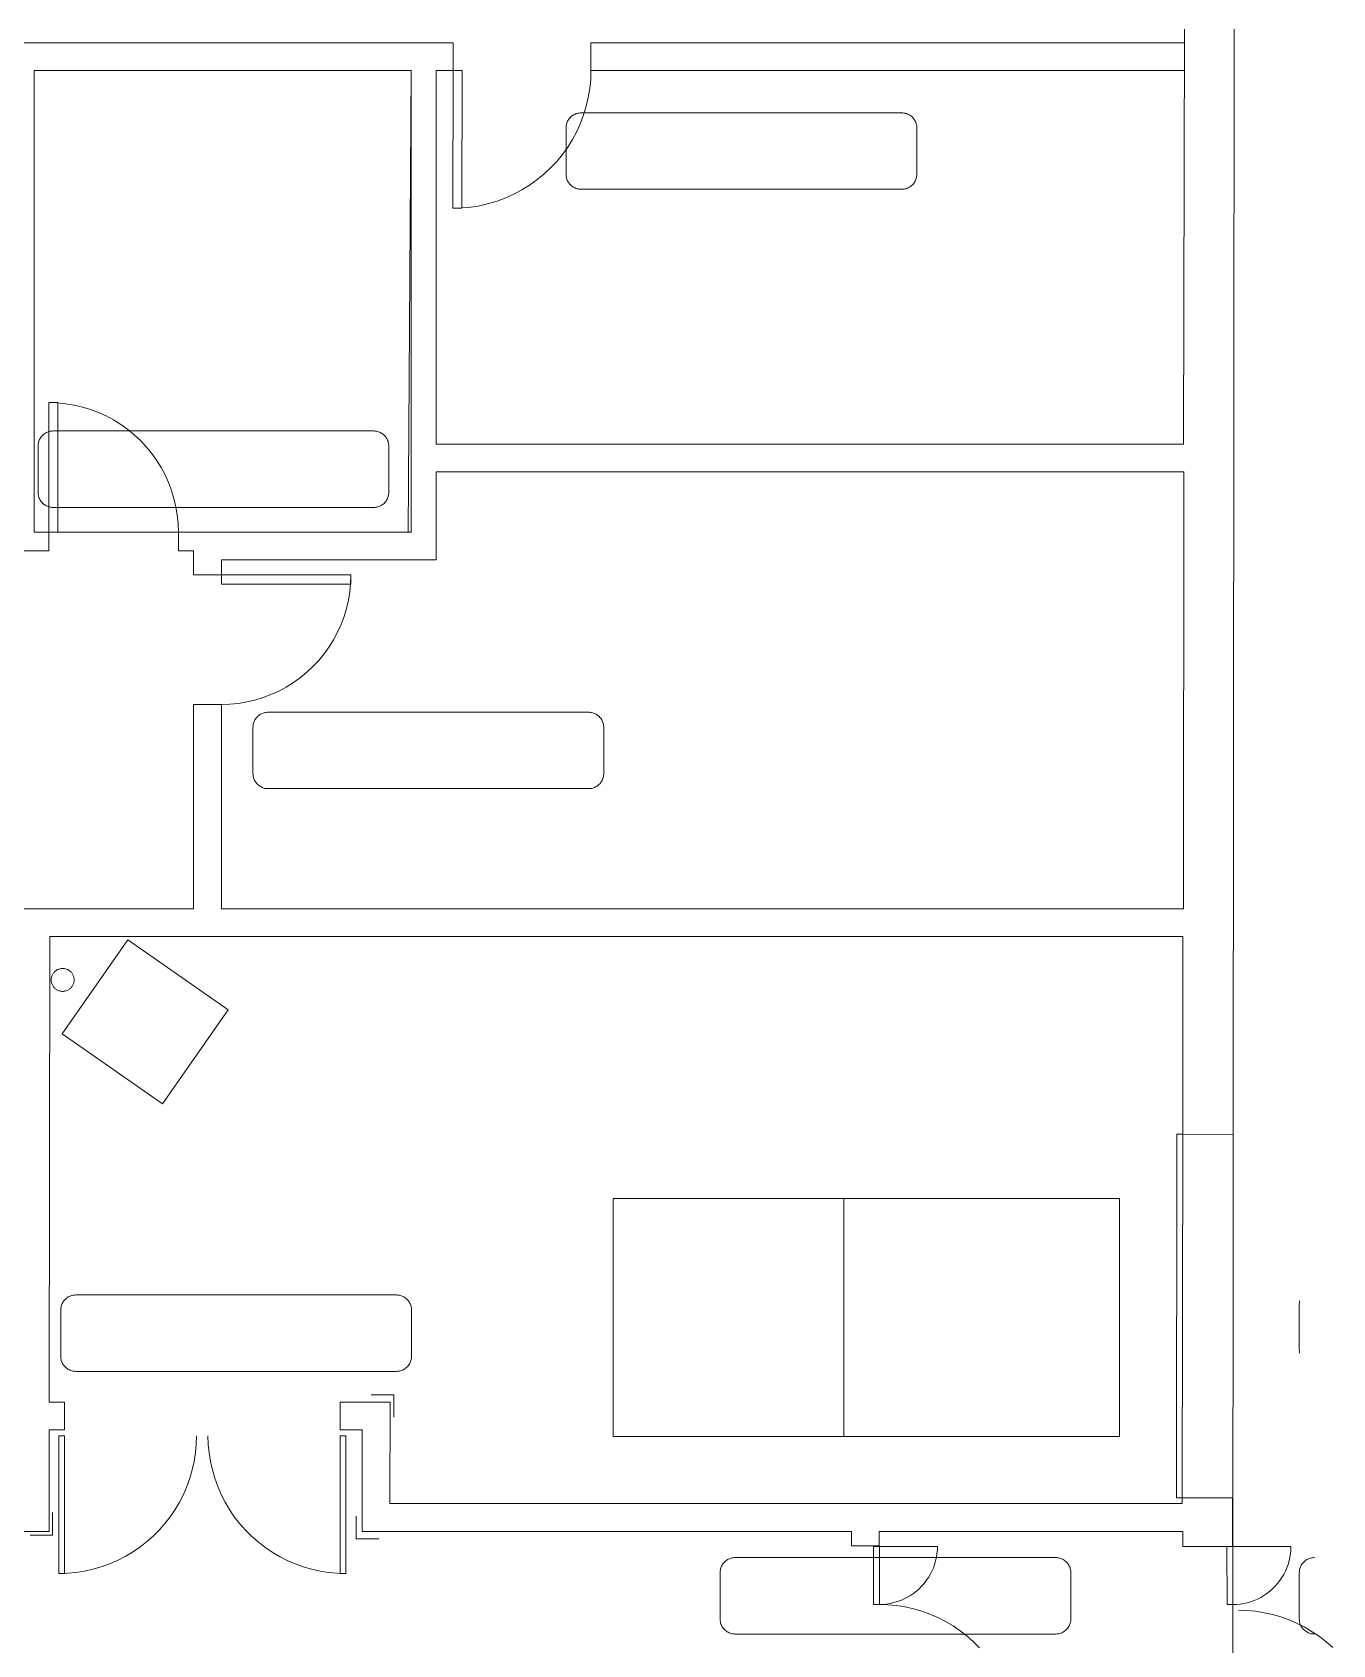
# Model space of a CAD drawing. Header units: centimetres. Extents: x -16.81 to -14.54, y 1.61 to 2.77.
# Drawn here: x -14.8535 to -14.5498, y 1.9874 to 2.3639 of the extents above; entities that cross this region are included whole.
import ezdxf

# ---------------------------------------------------------------- set-up
doc = ezdxf.new("R2010")
doc.units = ezdxf.units.CM
doc.header["$MEASUREMENT"] = 0
doc.layers.get('0').update_dxf_attribs({"lineweight": 0})

msp = doc.modelspace()

# ---------------------------------------------------------------- linework, layer by layer
at = {"color": 18, "lineweight": 0, "true_color": 0x000000}
for p, q in [((-14.58469, 2.26778), (-14.5845, 2.36464)), ((-14.57313, 2.1066), (-14.57289, 2.36464)), ((-14.89256, 2.3615), (-14.84825, 2.3615)), ((-14.84823, 2.3615), (-14.75915, 2.3615)), ((-14.75915, 2.3615), (-14.75523, 2.3615)), ((-14.75523, 2.3615), (-14.75523, 2.35502)), ((-14.72304, 2.3615), (-14.72304, 2.35502)), ((-14.58451, 2.3615), (-14.72304, 2.3615)), ((-14.85306, 2.35502), (-14.85307, 2.24721)), ((-14.765, 2.35502), (-14.85307, 2.35502)), ((-14.85307, 2.35502), (-14.85307, 2.24721)), ((-14.85306, 2.35502), (-14.84825, 2.35502)), ((-14.84825, 2.35502), (-14.765, 2.35502)), ((-14.76569, 2.24721), (-14.765, 2.35502)), ((-14.765, 2.24721), (-14.765, 2.35502)), ((-14.7592, 2.35502), (-14.75523, 2.35502)), ((-14.7592, 2.35502), (-14.7592, 2.26778)), ((-14.75527, 2.32283), (-14.75523, 2.35502)), ((-14.75523, 2.35502), (-14.75312, 2.35502)), ((-14.75312, 2.35502), (-14.75316, 2.32283)), ((-14.72311, 2.35288), (-14.72304, 2.35499)), ((-14.58451, 2.35502), (-14.72304, 2.35502)), ((-14.72366, 2.34871), (-14.72332, 2.35079)), ((-14.72332, 2.35079), (-14.72311, 2.35288)), ((-14.72476, 2.34464), (-14.72414, 2.34666)), ((-14.72414, 2.34666), (-14.72366, 2.34871)), ((-14.72883, 2.34205), (-14.72885, 2.34182)), ((-14.72879, 2.34228), (-14.72883, 2.34205)), ((-14.72874, 2.3425), (-14.72879, 2.34228)), ((-14.72867, 2.34273), (-14.72874, 2.3425)), ((-14.72859, 2.34294), (-14.72867, 2.34273)), ((-14.7285, 2.34315), (-14.72859, 2.34294)), ((-14.72839, 2.34335), (-14.7285, 2.34315)), ((-14.72827, 2.34355), (-14.72839, 2.34335)), ((-14.72813, 2.34374), (-14.72827, 2.34355)), ((-14.72799, 2.34391), (-14.72813, 2.34374)), ((-14.72783, 2.34408), (-14.72799, 2.34391)), ((-14.72766, 2.34424), (-14.72783, 2.34408)), ((-14.72748, 2.34439), (-14.72766, 2.34424)), ((-14.7273, 2.34452), (-14.72748, 2.34439)), ((-14.7271, 2.34464), (-14.7273, 2.34452)), ((-14.7269, 2.34475), (-14.7271, 2.34464)), ((-14.72669, 2.34484), (-14.7269, 2.34475)), ((-14.72647, 2.34493), (-14.72669, 2.34484)), ((-14.72625, 2.34499), (-14.72647, 2.34493)), ((-14.72637, 2.34075), (-14.7255, 2.34267)), ((-14.72603, 2.34505), (-14.72625, 2.34499)), ((-14.7258, 2.34508), (-14.72603, 2.34505)), ((-14.72557, 2.34511), (-14.7258, 2.34508)), ((-14.72534, 2.34511), (-14.72557, 2.34511)), ((-14.7255, 2.34267), (-14.72476, 2.34464)), ((-14.65048, 2.34511), (-14.72534, 2.34511)), ((-14.65025, 2.34511), (-14.65048, 2.34511)), ((-14.65002, 2.34508), (-14.65025, 2.34511)), ((-14.64979, 2.34505), (-14.65002, 2.34508)), ((-14.64957, 2.34499), (-14.64979, 2.34505)), ((-14.64935, 2.34493), (-14.64957, 2.34499)), ((-14.64913, 2.34484), (-14.64935, 2.34493)), ((-14.64892, 2.34475), (-14.64913, 2.34484)), ((-14.64872, 2.34464), (-14.64892, 2.34475)), ((-14.64853, 2.34452), (-14.64872, 2.34464)), ((-14.64834, 2.34439), (-14.64853, 2.34452)), ((-14.64816, 2.34424), (-14.64834, 2.34439)), ((-14.64799, 2.34408), (-14.64816, 2.34424)), ((-14.64784, 2.34391), (-14.64799, 2.34408)), ((-14.64769, 2.34374), (-14.64784, 2.34391)), ((-14.64756, 2.34355), (-14.64769, 2.34374)), ((-14.64743, 2.34335), (-14.64756, 2.34355)), ((-14.64733, 2.34315), (-14.64743, 2.34335)), ((-14.64723, 2.34294), (-14.64733, 2.34315)), ((-14.64715, 2.34273), (-14.64723, 2.34294)), ((-14.64708, 2.3425), (-14.64715, 2.34273)), ((-14.64703, 2.34228), (-14.64708, 2.3425)), ((-14.64699, 2.34205), (-14.64703, 2.34228)), ((-14.64697, 2.34182), (-14.64699, 2.34205)), ((-14.72885, 2.34182), (-14.72886, 2.34159)), ((-14.72886, 2.34159), (-14.72886, 2.33079)), ((-14.72848, 2.33711), (-14.72737, 2.3389)), ((-14.72737, 2.3389), (-14.72637, 2.34075)), ((-14.64696, 2.34159), (-14.64697, 2.34182)), ((-14.64696, 2.33079), (-14.64696, 2.34159)), ((-14.73105, 2.33377), (-14.72971, 2.3354)), ((-14.72971, 2.3354), (-14.72848, 2.33711)), ((-14.73566, 2.32946), (-14.73403, 2.3308)), ((-14.73403, 2.3308), (-14.73249, 2.33224)), ((-14.73249, 2.33224), (-14.73105, 2.33377)), ((-14.72886, 2.33079), (-14.72885, 2.33055)), ((-14.64697, 2.33055), (-14.64696, 2.33079)), ((-14.74102, 2.32614), (-14.73916, 2.32713)), ((-14.73916, 2.32713), (-14.73737, 2.32824)), ((-14.73737, 2.32824), (-14.73566, 2.32946)), ((-14.72885, 2.33055), (-14.72883, 2.33031)), ((-14.72883, 2.33031), (-14.72879, 2.33008)), ((-14.72879, 2.33008), (-14.72873, 2.32984)), ((-14.72873, 2.32984), (-14.72866, 2.32961)), ((-14.72866, 2.32961), (-14.72857, 2.32939)), ((-14.72857, 2.32939), (-14.72846, 2.32917)), ((-14.72846, 2.32917), (-14.72835, 2.32896)), ((-14.72835, 2.32896), (-14.72821, 2.32876)), ((-14.72821, 2.32876), (-14.72807, 2.32857)), ((-14.72807, 2.32857), (-14.72791, 2.32839)), ((-14.72791, 2.32839), (-14.72774, 2.32822)), ((-14.72774, 2.32822), (-14.72756, 2.32806)), ((-14.72756, 2.32806), (-14.72737, 2.32792)), ((-14.72737, 2.32792), (-14.72717, 2.32779)), ((-14.72717, 2.32779), (-14.72696, 2.32767)), ((-14.72696, 2.32767), (-14.72674, 2.32757)), ((-14.72674, 2.32757), (-14.72652, 2.32748)), ((-14.72652, 2.32748), (-14.72629, 2.3274)), ((-14.72629, 2.3274), (-14.72606, 2.32735)), ((-14.72606, 2.32735), (-14.72582, 2.32731)), ((-14.72582, 2.32731), (-14.72558, 2.32728)), ((-14.72558, 2.32728), (-14.72534, 2.32727)), ((-14.72534, 2.32727), (-14.65048, 2.32727)), ((-14.65048, 2.32727), (-14.65024, 2.32728)), ((-14.65024, 2.32728), (-14.65, 2.32731)), ((-14.65, 2.32731), (-14.64977, 2.32735)), ((-14.64977, 2.32735), (-14.64953, 2.3274)), ((-14.64953, 2.3274), (-14.6493, 2.32748)), ((-14.6493, 2.32748), (-14.64908, 2.32757)), ((-14.64908, 2.32757), (-14.64886, 2.32767)), ((-14.64886, 2.32767), (-14.64865, 2.32779)), ((-14.64865, 2.32779), (-14.64845, 2.32792)), ((-14.64845, 2.32792), (-14.64826, 2.32806)), ((-14.64826, 2.32806), (-14.64808, 2.32822)), ((-14.64808, 2.32822), (-14.64791, 2.32839)), ((-14.64791, 2.32839), (-14.64775, 2.32857)), ((-14.64775, 2.32857), (-14.64761, 2.32876)), ((-14.64761, 2.32876), (-14.64747, 2.32896)), ((-14.64747, 2.32896), (-14.64736, 2.32917)), ((-14.64736, 2.32917), (-14.64725, 2.32939)), ((-14.64725, 2.32939), (-14.64717, 2.32961)), ((-14.64717, 2.32961), (-14.64709, 2.32984)), ((-14.64709, 2.32984), (-14.64704, 2.33008)), ((-14.64704, 2.33008), (-14.647, 2.33031)), ((-14.647, 2.33031), (-14.64697, 2.33055)), ((-14.75316, 2.3229), (-14.75106, 2.3231)), ((-14.75106, 2.3231), (-14.74898, 2.32344)), ((-14.74898, 2.32344), (-14.74693, 2.32392)), ((-14.74693, 2.32392), (-14.74491, 2.32453)), ((-14.74491, 2.32453), (-14.74294, 2.32527)), ((-14.74294, 2.32527), (-14.74102, 2.32614)), ((-14.75316, 2.32283), (-14.75527, 2.32283)), ((-14.8496, 2.27746), (-14.84961, 2.24721)), ((-14.84763, 2.27739), (-14.8496, 2.27746)), ((-14.84749, 2.27746), (-14.8496, 2.27746)), ((-14.84566, 2.2772), (-14.84763, 2.27739)), ((-14.8475, 2.2472), (-14.84749, 2.27746)), ((-14.84371, 2.27687), (-14.84566, 2.2772)), ((-14.84178, 2.27642), (-14.84371, 2.27687)), ((-14.83989, 2.27585), (-14.84178, 2.27642)), ((-14.83804, 2.27515), (-14.83989, 2.27585)), ((-14.83624, 2.27434), (-14.83804, 2.27515)), ((-14.83449, 2.2734), (-14.83624, 2.27434)), ((-14.85038, 2.27036), (-14.85058, 2.27024)), ((-14.85018, 2.27047), (-14.85038, 2.27036)), ((-14.84997, 2.27056), (-14.85018, 2.27047)), ((-14.84975, 2.27064), (-14.84997, 2.27056)), ((-14.84953, 2.27071), (-14.84975, 2.27064)), ((-14.84931, 2.27076), (-14.84953, 2.27071)), ((-14.84908, 2.2708), (-14.84931, 2.27076)), ((-14.84885, 2.27082), (-14.84908, 2.2708)), ((-14.84862, 2.27083), (-14.84885, 2.27082)), ((-14.77376, 2.27083), (-14.84862, 2.27083)), ((-14.83281, 2.27236), (-14.83449, 2.2734)), ((-14.8312, 2.27121), (-14.83281, 2.27236)), ((-14.82968, 2.26995), (-14.8312, 2.27121)), ((-14.77353, 2.27082), (-14.77376, 2.27083)), ((-14.77331, 2.2708), (-14.77353, 2.27082)), ((-14.77308, 2.27076), (-14.77331, 2.2708)), ((-14.77285, 2.27071), (-14.77308, 2.27076)), ((-14.77263, 2.27064), (-14.77285, 2.27071)), ((-14.77242, 2.27056), (-14.77263, 2.27064)), ((-14.77221, 2.27047), (-14.77242, 2.27056)), ((-14.77201, 2.27036), (-14.77221, 2.27047)), ((-14.77181, 2.27024), (-14.77201, 2.27036)), ((-14.85213, 2.26754), (-14.85214, 2.26731)), ((-14.85214, 2.26731), (-14.85214, 2.25651)), ((-14.85211, 2.26777), (-14.85213, 2.26754)), ((-14.85207, 2.268), (-14.85211, 2.26777)), ((-14.85202, 2.26822), (-14.85207, 2.268)), ((-14.85196, 2.26844), (-14.85202, 2.26822)), ((-14.85187, 2.26866), (-14.85196, 2.26844)), ((-14.85178, 2.26887), (-14.85187, 2.26866)), ((-14.85167, 2.26907), (-14.85178, 2.26887)), ((-14.85155, 2.26927), (-14.85167, 2.26907)), ((-14.85142, 2.26945), (-14.85155, 2.26927)), ((-14.85127, 2.26963), (-14.85142, 2.26945)), ((-14.85111, 2.2698), (-14.85127, 2.26963)), ((-14.85094, 2.26996), (-14.85111, 2.2698)), ((-14.85077, 2.2701), (-14.85094, 2.26996)), ((-14.85058, 2.27024), (-14.85077, 2.2701)), ((-14.82823, 2.2686), (-14.82968, 2.26995)), ((-14.82688, 2.26716), (-14.82823, 2.2686)), ((-14.82562, 2.26563), (-14.82688, 2.26716)), ((-14.77162, 2.2701), (-14.77181, 2.27024)), ((-14.77144, 2.26996), (-14.77162, 2.2701)), ((-14.77128, 2.2698), (-14.77144, 2.26996)), ((-14.77112, 2.26963), (-14.77128, 2.2698)), ((-14.77097, 2.26945), (-14.77112, 2.26963)), ((-14.77084, 2.26927), (-14.77097, 2.26945)), ((-14.77072, 2.26907), (-14.77084, 2.26927)), ((-14.77061, 2.26887), (-14.77072, 2.26907)), ((-14.77051, 2.26866), (-14.77061, 2.26887)), ((-14.77043, 2.26844), (-14.77051, 2.26866)), ((-14.77037, 2.26822), (-14.77043, 2.26844)), ((-14.77031, 2.268), (-14.77037, 2.26822)), ((-14.77028, 2.26777), (-14.77031, 2.268)), ((-14.77025, 2.26754), (-14.77028, 2.26777)), ((-14.77025, 2.26731), (-14.77025, 2.26754)), ((-14.77025, 2.25651), (-14.77025, 2.26731)), ((-14.58469, 2.26778), (-14.7592, 2.26778)), ((-14.82447, 2.26402), (-14.82562, 2.26563)), ((-14.82343, 2.26234), (-14.82447, 2.26402)), ((-14.82249, 2.2606), (-14.82343, 2.26234)), ((-14.82168, 2.2588), (-14.82249, 2.2606)), ((-14.7592, 2.26131), (-14.5846, 2.26131)), ((-14.7592, 2.26131), (-14.7592, 2.24073)), ((-14.58469, 2.15927), (-14.5846, 2.26131)), ((-14.85214, 2.25651), (-14.85213, 2.25627)), ((-14.85213, 2.25627), (-14.85211, 2.25603)), ((-14.85211, 2.25603), (-14.85207, 2.25579)), ((-14.85207, 2.25579), (-14.85201, 2.25556)), ((-14.85201, 2.25556), (-14.85194, 2.25533)), ((-14.85194, 2.25533), (-14.85185, 2.25511)), ((-14.82098, 2.25695), (-14.82168, 2.2588)), ((-14.8204, 2.25506), (-14.82098, 2.25695)), ((-14.77054, 2.25511), (-14.77045, 2.25533)), ((-14.77045, 2.25533), (-14.77038, 2.25556)), ((-14.77038, 2.25556), (-14.77032, 2.25579)), ((-14.77032, 2.25579), (-14.77028, 2.25603)), ((-14.77028, 2.25603), (-14.77025, 2.25627)), ((-14.77025, 2.25627), (-14.77025, 2.25651)), ((-14.85185, 2.25511), (-14.85175, 2.25489)), ((-14.85175, 2.25489), (-14.85163, 2.25468)), ((-14.85163, 2.25468), (-14.8515, 2.25448)), ((-14.8515, 2.25448), (-14.85135, 2.25429)), ((-14.85135, 2.25429), (-14.8512, 2.25411)), ((-14.8512, 2.25411), (-14.85103, 2.25394)), ((-14.85103, 2.25394), (-14.85084, 2.25378)), ((-14.85084, 2.25378), (-14.85065, 2.25364)), ((-14.85065, 2.25364), (-14.85045, 2.2535)), ((-14.85045, 2.2535), (-14.85024, 2.25339)), ((-14.85024, 2.25339), (-14.85003, 2.25328)), ((-14.85003, 2.25328), (-14.8498, 2.2532)), ((-14.8498, 2.2532), (-14.84957, 2.25312)), ((-14.84957, 2.25312), (-14.84934, 2.25307)), ((-14.84934, 2.25307), (-14.8491, 2.25303)), ((-14.8491, 2.25303), (-14.84886, 2.253)), ((-14.84886, 2.253), (-14.84862, 2.25299)), ((-14.84862, 2.25299), (-14.77376, 2.25299)), ((-14.81995, 2.25313), (-14.8204, 2.25506)), ((-14.81963, 2.25118), (-14.81995, 2.25313)), ((-14.77376, 2.25299), (-14.77352, 2.253)), ((-14.77352, 2.253), (-14.77329, 2.25303)), ((-14.77329, 2.25303), (-14.77305, 2.25307)), ((-14.77305, 2.25307), (-14.77282, 2.25312)), ((-14.77282, 2.25312), (-14.77259, 2.2532)), ((-14.77259, 2.2532), (-14.77236, 2.25328)), ((-14.77236, 2.25328), (-14.77215, 2.25339)), ((-14.77215, 2.25339), (-14.77194, 2.2535)), ((-14.77194, 2.2535), (-14.77174, 2.25364)), ((-14.77174, 2.25364), (-14.77154, 2.25378)), ((-14.77154, 2.25378), (-14.77136, 2.25394)), ((-14.77136, 2.25394), (-14.77119, 2.25411)), ((-14.77119, 2.25411), (-14.77104, 2.25429)), ((-14.77104, 2.25429), (-14.77089, 2.25448)), ((-14.77089, 2.25448), (-14.77076, 2.25468)), ((-14.77076, 2.25468), (-14.77064, 2.25489)), ((-14.77064, 2.25489), (-14.77054, 2.25511)), ((-14.81943, 2.24921), (-14.81963, 2.25118)), ((-14.81936, 2.24724), (-14.81943, 2.24921)), ((-14.84961, 2.24721), (-14.85307, 2.24721)), ((-14.85307, 2.24721), (-14.765, 2.24721)), ((-14.84961, 2.24721), (-14.84961, 2.24284)), ((-14.84961, 2.24721), (-14.8475, 2.2472)), ((-14.81934, 2.24721), (-14.81935, 2.24284)), ((-14.81934, 2.24721), (-14.76569, 2.24721)), ((-14.84961, 2.24284), (-14.85749, 2.24284)), ((-14.81935, 2.24284), (-14.81583, 2.24284)), ((-14.81583, 2.24284), (-14.81583, 2.23721)), ((-14.81583, 2.23721), (-14.81583, 2.2417)), ((-14.80934, 2.24073), (-14.80934, 2.23721)), ((-14.80934, 2.24073), (-14.7592, 2.24073)), ((-14.80934, 2.23721), (-14.81583, 2.23721)), ((-14.80934, 2.23721), (-14.80934, 2.2351)), ((-14.77908, 2.23721), (-14.80934, 2.23721)), ((-14.77915, 2.23523), (-14.77909, 2.23721)), ((-14.77908, 2.2351), (-14.77908, 2.23721)), ((-14.80934, 2.2351), (-14.77908, 2.2351)), ((-14.77967, 2.23131), (-14.77935, 2.23326)), ((-14.77935, 2.23326), (-14.77915, 2.23523)), ((-14.7807, 2.22749), (-14.78012, 2.22939)), ((-14.78012, 2.22939), (-14.77967, 2.23131)), ((-14.78221, 2.22384), (-14.78139, 2.22564)), ((-14.78139, 2.22564), (-14.7807, 2.22749)), ((-14.78419, 2.22042), (-14.78314, 2.2221)), ((-14.78314, 2.2221), (-14.78221, 2.22384)), ((-14.78659, 2.21728), (-14.78534, 2.21881)), ((-14.78534, 2.21881), (-14.78419, 2.22042)), ((-14.79092, 2.21323), (-14.78939, 2.21449)), ((-14.78939, 2.21449), (-14.78795, 2.21584)), ((-14.78795, 2.21584), (-14.78659, 2.21728)), ((-14.79595, 2.2101), (-14.7942, 2.21103)), ((-14.7942, 2.21103), (-14.79252, 2.21208)), ((-14.79252, 2.21208), (-14.79092, 2.21323)), ((-14.80934, 2.20697), (-14.81583, 2.20697)), ((-14.81583, 2.20697), (-14.81581, 2.15927)), ((-14.80934, 2.20697), (-14.80933, 2.15927)), ((-14.80931, 2.20697), (-14.80733, 2.20704)), ((-14.80733, 2.20704), (-14.80537, 2.20723)), ((-14.80537, 2.20723), (-14.80342, 2.20756)), ((-14.80342, 2.20756), (-14.80149, 2.20801)), ((-14.80149, 2.20801), (-14.7996, 2.20858)), ((-14.7996, 2.20858), (-14.79775, 2.20928)), ((-14.79775, 2.20928), (-14.79595, 2.2101)), ((-14.80177, 2.20277), (-14.80184, 2.20255)), ((-14.80169, 2.20299), (-14.80177, 2.20277)), ((-14.8016, 2.2032), (-14.80169, 2.20299)), ((-14.80149, 2.2034), (-14.8016, 2.2032)), ((-14.80137, 2.20359), (-14.80149, 2.2034)), ((-14.80123, 2.20378), (-14.80137, 2.20359)), ((-14.80109, 2.20396), (-14.80123, 2.20378)), ((-14.80093, 2.20413), (-14.80109, 2.20396)), ((-14.80076, 2.20429), (-14.80093, 2.20413)), ((-14.80058, 2.20443), (-14.80076, 2.20429)), ((-14.8004, 2.20457), (-14.80058, 2.20443)), ((-14.8002, 2.20469), (-14.8004, 2.20457)), ((-14.8, 2.2048), (-14.8002, 2.20469)), ((-14.79979, 2.20489), (-14.8, 2.2048)), ((-14.79957, 2.20497), (-14.79979, 2.20489)), ((-14.79935, 2.20504), (-14.79957, 2.20497)), ((-14.79913, 2.20509), (-14.79935, 2.20504)), ((-14.7989, 2.20513), (-14.79913, 2.20509)), ((-14.79867, 2.20515), (-14.7989, 2.20513)), ((-14.79844, 2.20516), (-14.79867, 2.20515)), ((-14.72358, 2.20516), (-14.79844, 2.20516)), ((-14.72335, 2.20515), (-14.72358, 2.20516)), ((-14.72312, 2.20513), (-14.72335, 2.20515)), ((-14.7229, 2.20509), (-14.72312, 2.20513)), ((-14.72267, 2.20504), (-14.7229, 2.20509)), ((-14.72245, 2.20497), (-14.72267, 2.20504)), ((-14.72224, 2.20489), (-14.72245, 2.20497)), ((-14.72203, 2.2048), (-14.72224, 2.20489)), ((-14.72182, 2.20469), (-14.72203, 2.2048)), ((-14.72163, 2.20457), (-14.72182, 2.20469)), ((-14.72144, 2.20443), (-14.72163, 2.20457)), ((-14.72126, 2.20429), (-14.72144, 2.20443)), ((-14.72109, 2.20413), (-14.72126, 2.20429)), ((-14.72094, 2.20396), (-14.72109, 2.20413)), ((-14.72079, 2.20378), (-14.72094, 2.20396)), ((-14.72066, 2.20359), (-14.72079, 2.20378)), ((-14.72054, 2.2034), (-14.72066, 2.20359)), ((-14.72043, 2.2032), (-14.72054, 2.2034)), ((-14.72033, 2.20299), (-14.72043, 2.2032)), ((-14.72025, 2.20277), (-14.72033, 2.20299)), ((-14.72018, 2.20255), (-14.72025, 2.20277)), ((-14.80195, 2.20187), (-14.80196, 2.20164)), ((-14.80196, 2.20164), (-14.80196, 2.19084)), ((-14.80193, 2.2021), (-14.80195, 2.20187)), ((-14.80189, 2.20233), (-14.80193, 2.2021)), ((-14.80184, 2.20255), (-14.80189, 2.20233)), ((-14.72013, 2.20233), (-14.72018, 2.20255)), ((-14.72009, 2.2021), (-14.72013, 2.20233)), ((-14.72007, 2.20187), (-14.72009, 2.2021)), ((-14.72006, 2.20164), (-14.72007, 2.20187)), ((-14.72006, 2.19084), (-14.72006, 2.20164)), ((-14.80196, 2.19084), (-14.80195, 2.1906)), ((-14.80195, 2.1906), (-14.80193, 2.19036)), ((-14.80193, 2.19036), (-14.80189, 2.19012)), ((-14.80189, 2.19012), (-14.80183, 2.18989)), ((-14.80183, 2.18989), (-14.80176, 2.18966)), ((-14.80176, 2.18966), (-14.80167, 2.18944)), ((-14.80167, 2.18944), (-14.80157, 2.18922)), ((-14.80157, 2.18922), (-14.80145, 2.18901)), ((-14.80145, 2.18901), (-14.80132, 2.18881)), ((-14.80132, 2.18881), (-14.80117, 2.18862)), ((-14.80117, 2.18862), (-14.80101, 2.18844)), ((-14.80101, 2.18844), (-14.80084, 2.18827)), ((-14.80084, 2.18827), (-14.80066, 2.18811)), ((-14.80066, 2.18811), (-14.80047, 2.18796)), ((-14.80047, 2.18796), (-14.80027, 2.18783)), ((-14.80027, 2.18783), (-14.80006, 2.18771)), ((-14.80006, 2.18771), (-14.79984, 2.18761)), ((-14.79984, 2.18761), (-14.79962, 2.18752)), ((-14.79962, 2.18752), (-14.79939, 2.18745)), ((-14.72263, 2.18745), (-14.7224, 2.18752)), ((-14.7224, 2.18752), (-14.72218, 2.18761)), ((-14.72218, 2.18761), (-14.72196, 2.18771)), ((-14.72196, 2.18771), (-14.72175, 2.18783)), ((-14.72175, 2.18783), (-14.72155, 2.18796)), ((-14.72155, 2.18796), (-14.72136, 2.18811)), ((-14.72136, 2.18811), (-14.72118, 2.18827)), ((-14.72118, 2.18827), (-14.72101, 2.18844)), ((-14.72101, 2.18844), (-14.72085, 2.18862)), ((-14.72085, 2.18862), (-14.72071, 2.18881)), ((-14.72071, 2.18881), (-14.72058, 2.18901)), ((-14.72058, 2.18901), (-14.72046, 2.18922)), ((-14.72046, 2.18922), (-14.72036, 2.18944)), ((-14.72036, 2.18944), (-14.72027, 2.18966)), ((-14.72027, 2.18966), (-14.72019, 2.18989)), ((-14.72019, 2.18989), (-14.72014, 2.19012)), ((-14.72014, 2.19012), (-14.7201, 2.19036)), ((-14.7201, 2.19036), (-14.72007, 2.1906)), ((-14.72007, 2.1906), (-14.72006, 2.19084)), ((-14.79939, 2.18745), (-14.79916, 2.18739)), ((-14.79916, 2.18739), (-14.79892, 2.18735)), ((-14.79892, 2.18735), (-14.79868, 2.18733)), ((-14.79868, 2.18733), (-14.79844, 2.18732)), ((-14.79844, 2.18732), (-14.72358, 2.18732)), ((-14.72358, 2.18732), (-14.72334, 2.18733)), ((-14.72334, 2.18733), (-14.7231, 2.18735)), ((-14.7231, 2.18735), (-14.72287, 2.18739)), ((-14.72287, 2.18739), (-14.72263, 2.18745)), ((-14.81581, 2.15927), (-14.85588, 2.15927)), ((-14.58469, 2.15927), (-14.80933, 2.15927)), ((-14.84941, 2.15279), (-14.84951, 2.04405)), ((-14.58485, 2.15279), (-14.84941, 2.15279)), ((-14.83116, 2.15204), (-14.84654, 2.13008)), ((-14.80774, 2.13565), (-14.83116, 2.15204)), ((-14.58485, 2.15279), (-14.58489, 2.10661)), ((-14.84906, 2.14284), (-14.84907, 2.14266)), ((-14.84907, 2.14266), (-14.84906, 2.14249)), ((-14.84905, 2.14301), (-14.84906, 2.14284)), ((-14.84906, 2.14249), (-14.84905, 2.14231)), ((-14.84902, 2.14318), (-14.84905, 2.14301)), ((-14.84898, 2.14335), (-14.84902, 2.14318)), ((-14.84893, 2.14352), (-14.84898, 2.14335)), ((-14.84887, 2.14368), (-14.84893, 2.14352)), ((-14.84879, 2.14384), (-14.84887, 2.14368)), ((-14.84871, 2.144), (-14.84879, 2.14384)), ((-14.84862, 2.14415), (-14.84871, 2.144)), ((-14.84852, 2.14429), (-14.84862, 2.14415)), ((-14.84841, 2.14442), (-14.84852, 2.14429)), ((-14.84829, 2.14455), (-14.84841, 2.14442)), ((-14.84816, 2.14467), (-14.84829, 2.14455)), ((-14.84802, 2.14478), (-14.84816, 2.14467)), ((-14.84788, 2.14488), (-14.84802, 2.14478)), ((-14.84773, 2.14498), (-14.84788, 2.14488)), ((-14.84758, 2.14506), (-14.84773, 2.14498)), ((-14.84742, 2.14513), (-14.84758, 2.14506)), ((-14.84725, 2.14519), (-14.84742, 2.14513)), ((-14.84709, 2.14524), (-14.84725, 2.14519)), ((-14.84692, 2.14528), (-14.84709, 2.14524)), ((-14.84674, 2.14531), (-14.84692, 2.14528)), ((-14.84657, 2.14533), (-14.84674, 2.14531)), ((-14.84639, 2.14533), (-14.84657, 2.14533)), ((-14.84622, 2.14533), (-14.84639, 2.14533)), ((-14.84605, 2.14531), (-14.84622, 2.14533)), ((-14.84587, 2.14528), (-14.84605, 2.14531)), ((-14.8457, 2.14524), (-14.84587, 2.14528)), ((-14.84554, 2.14519), (-14.8457, 2.14524)), ((-14.84537, 2.14513), (-14.84554, 2.14519)), ((-14.84521, 2.14506), (-14.84537, 2.14513)), ((-14.84506, 2.14498), (-14.84521, 2.14506)), ((-14.84491, 2.14488), (-14.84506, 2.14498)), ((-14.84477, 2.14478), (-14.84491, 2.14488)), ((-14.84463, 2.14467), (-14.84477, 2.14478)), ((-14.8445, 2.14455), (-14.84463, 2.14467)), ((-14.84438, 2.14442), (-14.8445, 2.14455)), ((-14.84427, 2.14429), (-14.84438, 2.14442)), ((-14.84417, 2.14415), (-14.84427, 2.14429)), ((-14.84408, 2.144), (-14.84417, 2.14415)), ((-14.844, 2.14384), (-14.84408, 2.144)), ((-14.84392, 2.14368), (-14.844, 2.14384)), ((-14.84386, 2.14352), (-14.84392, 2.14368)), ((-14.84381, 2.14335), (-14.84386, 2.14352)), ((-14.84377, 2.14318), (-14.84381, 2.14335)), ((-14.84374, 2.14301), (-14.84377, 2.14318)), ((-14.84373, 2.14284), (-14.84374, 2.14301)), ((-14.84374, 2.14231), (-14.84373, 2.14249)), ((-14.84372, 2.14266), (-14.84373, 2.14284)), ((-14.84373, 2.14249), (-14.84372, 2.14266)), ((-14.84905, 2.14231), (-14.84902, 2.14214)), ((-14.84902, 2.14214), (-14.84898, 2.14197)), ((-14.84898, 2.14197), (-14.84893, 2.1418)), ((-14.84893, 2.1418), (-14.84887, 2.14164)), ((-14.84887, 2.14164), (-14.84879, 2.14148)), ((-14.84879, 2.14148), (-14.84871, 2.14132)), ((-14.84871, 2.14132), (-14.84862, 2.14117)), ((-14.84862, 2.14117), (-14.84852, 2.14103)), ((-14.84852, 2.14103), (-14.84841, 2.1409)), ((-14.84841, 2.1409), (-14.84829, 2.14077)), ((-14.84829, 2.14077), (-14.84816, 2.14065)), ((-14.84816, 2.14065), (-14.84802, 2.14054)), ((-14.84802, 2.14054), (-14.84788, 2.14044)), ((-14.84788, 2.14044), (-14.84773, 2.14034)), ((-14.84773, 2.14034), (-14.84758, 2.14026)), ((-14.84758, 2.14026), (-14.84742, 2.14019)), ((-14.84742, 2.14019), (-14.84725, 2.14013)), ((-14.84725, 2.14013), (-14.84709, 2.14008)), ((-14.84709, 2.14008), (-14.84692, 2.14004)), ((-14.84692, 2.14004), (-14.84674, 2.14001)), ((-14.84674, 2.14001), (-14.84657, 2.13999)), ((-14.84657, 2.13999), (-14.84639, 2.13999)), ((-14.84639, 2.13999), (-14.84622, 2.13999)), ((-14.84622, 2.13999), (-14.84605, 2.14001)), ((-14.84605, 2.14001), (-14.84587, 2.14004)), ((-14.84587, 2.14004), (-14.8457, 2.14008)), ((-14.8457, 2.14008), (-14.84554, 2.14013)), ((-14.84554, 2.14013), (-14.84537, 2.14019)), ((-14.84537, 2.14019), (-14.84521, 2.14026)), ((-14.84521, 2.14026), (-14.84506, 2.14034)), ((-14.84506, 2.14034), (-14.84491, 2.14044)), ((-14.84491, 2.14044), (-14.84477, 2.14054)), ((-14.84477, 2.14054), (-14.84463, 2.14065)), ((-14.84463, 2.14065), (-14.8445, 2.14077)), ((-14.8445, 2.14077), (-14.84438, 2.1409)), ((-14.84438, 2.1409), (-14.84427, 2.14103)), ((-14.84427, 2.14103), (-14.84417, 2.14117)), ((-14.84417, 2.14117), (-14.84408, 2.14132)), ((-14.84408, 2.14132), (-14.844, 2.14148)), ((-14.844, 2.14148), (-14.84392, 2.14164)), ((-14.84392, 2.14164), (-14.84386, 2.1418)), ((-14.84386, 2.1418), (-14.84381, 2.14197)), ((-14.84381, 2.14197), (-14.84377, 2.14214)), ((-14.84377, 2.14214), (-14.84374, 2.14231)), ((-14.82312, 2.11369), (-14.80774, 2.13565)), ((-14.84654, 2.13008), (-14.82312, 2.11369)), ((-14.58623, 2.10661), (-14.58631, 2.02171)), ((-14.58623, 2.10661), (-14.58489, 2.10661)), ((-14.58489, 2.10661), (-14.58497, 2.02171)), ((-14.57313, 2.1066), (-14.58489, 2.10661)), ((-14.57331, 1.71629), (-14.57313, 2.1066)), ((-14.59963, 2.09162), (-14.71785, 2.09162)), ((-14.71785, 2.09162), (-14.71785, 2.03603)), ((-14.66402, 2.09162), (-14.66402, 2.03603)), ((-14.59963, 2.03603), (-14.59963, 2.09162)), ((-14.84648, 2.06714), (-14.84657, 2.06693)), ((-14.84637, 2.06734), (-14.84648, 2.06714)), ((-14.84625, 2.06754), (-14.84637, 2.06734)), ((-14.84611, 2.06772), (-14.84625, 2.06754)), ((-14.84597, 2.0679), (-14.84611, 2.06772)), ((-14.84581, 2.06807), (-14.84597, 2.0679)), ((-14.84564, 2.06823), (-14.84581, 2.06807)), ((-14.84546, 2.06837), (-14.84564, 2.06823)), ((-14.84528, 2.06851), (-14.84546, 2.06837)), ((-14.84508, 2.06863), (-14.84528, 2.06851)), ((-14.84488, 2.06874), (-14.84508, 2.06863)), ((-14.84467, 2.06883), (-14.84488, 2.06874)), ((-14.84445, 2.06891), (-14.84467, 2.06883)), ((-14.84423, 2.06898), (-14.84445, 2.06891)), ((-14.84401, 2.06903), (-14.84423, 2.06898)), ((-14.84378, 2.06907), (-14.84401, 2.06903)), ((-14.84355, 2.06909), (-14.84378, 2.06907)), ((-14.84332, 2.0691), (-14.84355, 2.06909)), ((-14.76846, 2.0691), (-14.84332, 2.0691)), ((-14.76823, 2.06909), (-14.76846, 2.0691)), ((-14.768, 2.06907), (-14.76823, 2.06909)), ((-14.76777, 2.06903), (-14.768, 2.06907)), ((-14.76755, 2.06898), (-14.76777, 2.06903)), ((-14.76733, 2.06891), (-14.76755, 2.06898)), ((-14.76711, 2.06883), (-14.76733, 2.06891)), ((-14.76691, 2.06874), (-14.76711, 2.06883)), ((-14.7667, 2.06863), (-14.76691, 2.06874)), ((-14.76651, 2.06851), (-14.7667, 2.06863)), ((-14.76632, 2.06837), (-14.76651, 2.06851)), ((-14.76614, 2.06823), (-14.76632, 2.06837)), ((-14.76597, 2.06807), (-14.76614, 2.06823)), ((-14.76582, 2.0679), (-14.76597, 2.06807)), ((-14.76567, 2.06772), (-14.76582, 2.0679)), ((-14.76554, 2.06754), (-14.76567, 2.06772)), ((-14.76541, 2.06734), (-14.76554, 2.06754)), ((-14.76531, 2.06714), (-14.76541, 2.06734)), ((-14.76521, 2.06693), (-14.76531, 2.06714)), ((-14.55765, 2.06726), (-14.55766, 2.06703)), ((-14.55763, 2.06749), (-14.55765, 2.06726)), ((-14.55759, 2.06771), (-14.55763, 2.06749)), ((-14.84683, 2.06581), (-14.84684, 2.06558)), ((-14.84684, 2.06558), (-14.84684, 2.05478)), ((-14.84681, 2.06604), (-14.84683, 2.06581)), ((-14.84677, 2.06627), (-14.84681, 2.06604)), ((-14.84672, 2.06649), (-14.84677, 2.06627)), ((-14.84665, 2.06671), (-14.84672, 2.06649)), ((-14.84657, 2.06693), (-14.84665, 2.06671)), ((-14.76513, 2.06671), (-14.76521, 2.06693)), ((-14.76506, 2.06649), (-14.76513, 2.06671)), ((-14.76501, 2.06627), (-14.76506, 2.06649)), ((-14.76497, 2.06604), (-14.76501, 2.06627)), ((-14.76495, 2.06581), (-14.76497, 2.06604)), ((-14.76494, 2.06558), (-14.76495, 2.06581)), ((-14.76494, 2.05478), (-14.76494, 2.06558)), ((-14.55766, 2.06703), (-14.55766, 2.05622)), ((-14.55766, 2.05622), (-14.55765, 2.05598)), ((-14.55765, 2.05598), (-14.55763, 2.05575)), ((-14.55763, 2.05575), (-14.55759, 2.05551)), ((-14.84684, 2.05478), (-14.84683, 2.05454)), ((-14.84683, 2.05454), (-14.84681, 2.0543)), ((-14.84681, 2.0543), (-14.84677, 2.05406)), ((-14.84677, 2.05406), (-14.84671, 2.05383)), ((-14.84671, 2.05383), (-14.84664, 2.0536)), ((-14.84664, 2.0536), (-14.84655, 2.05338)), ((-14.84655, 2.05338), (-14.84644, 2.05316)), ((-14.84644, 2.05316), (-14.84633, 2.05295)), ((-14.84633, 2.05295), (-14.8462, 2.05275)), ((-14.8462, 2.05275), (-14.84605, 2.05256)), ((-14.84605, 2.05256), (-14.84589, 2.05238)), ((-14.84589, 2.05238), (-14.84572, 2.05221)), ((-14.84572, 2.05221), (-14.84554, 2.05205)), ((-14.84554, 2.05205), (-14.84535, 2.05191)), ((-14.76643, 2.05191), (-14.76624, 2.05205)), ((-14.76624, 2.05205), (-14.76606, 2.05221)), ((-14.76606, 2.05221), (-14.76589, 2.05238)), ((-14.76589, 2.05238), (-14.76573, 2.05256)), ((-14.76573, 2.05256), (-14.76559, 2.05275)), ((-14.76559, 2.05275), (-14.76545, 2.05295)), ((-14.76545, 2.05295), (-14.76534, 2.05316)), ((-14.76534, 2.05316), (-14.76523, 2.05338)), ((-14.76523, 2.05338), (-14.76515, 2.0536)), ((-14.76515, 2.0536), (-14.76507, 2.05383)), ((-14.76507, 2.05383), (-14.76502, 2.05406)), ((-14.76502, 2.05406), (-14.76498, 2.0543)), ((-14.76498, 2.0543), (-14.76495, 2.05454)), ((-14.76495, 2.05454), (-14.76494, 2.05478)), ((-14.84535, 2.05191), (-14.84515, 2.05177)), ((-14.84515, 2.05177), (-14.84494, 2.05166)), ((-14.84494, 2.05166), (-14.84472, 2.05155)), ((-14.84472, 2.05155), (-14.8445, 2.05147)), ((-14.8445, 2.05147), (-14.84427, 2.05139)), ((-14.84427, 2.05139), (-14.84404, 2.05134)), ((-14.84404, 2.05134), (-14.8438, 2.05129)), ((-14.8438, 2.05129), (-14.84356, 2.05127)), ((-14.84356, 2.05127), (-14.84332, 2.05126)), ((-14.84332, 2.05126), (-14.76846, 2.05126)), ((-14.76846, 2.05126), (-14.76822, 2.05127)), ((-14.76822, 2.05127), (-14.76798, 2.05129)), ((-14.76798, 2.05129), (-14.76775, 2.05134)), ((-14.76775, 2.05134), (-14.76751, 2.05139)), ((-14.76751, 2.05139), (-14.76728, 2.05147)), ((-14.76728, 2.05147), (-14.76706, 2.05155)), ((-14.76706, 2.05155), (-14.76684, 2.05166)), ((-14.76684, 2.05166), (-14.76663, 2.05177)), ((-14.76663, 2.05177), (-14.76643, 2.05191)), ((-14.76906, 2.04581), (-14.77434, 2.04581)), ((-14.76906, 2.04053), (-14.76906, 2.04581)), ((-14.84599, 2.04405), (-14.84951, 2.04405)), ((-14.84599, 2.03758), (-14.84599, 2.04405)), ((-14.7816, 2.03758), (-14.7816, 2.04405)), ((-14.76996, 2.04405), (-14.7816, 2.04405)), ((-14.76996, 2.04405), (-14.76998, 2.02037)), ((-14.84952, 2.03758), (-14.84954, 2.0139)), ((-14.84599, 2.03758), (-14.84952, 2.03758)), ((-14.77644, 2.03758), (-14.7816, 2.03758)), ((-14.77644, 2.03758), (-14.77646, 2.0139)), ((-14.84732, 2.00405), (-14.84732, 2.03624)), ((-14.84732, 2.03624), (-14.84599, 2.03624)), ((-14.84599, 2.03624), (-14.84599, 2.00405)), ((-14.81538, 2.03221), (-14.81519, 2.03422)), ((-14.81519, 2.03422), (-14.81513, 2.03624)), ((-14.81246, 2.03624), (-14.81239, 2.03422)), ((-14.81239, 2.03422), (-14.8122, 2.03221)), ((-14.7816, 2.03624), (-14.7816, 2.00405)), ((-14.78026, 2.03624), (-14.7816, 2.03624)), ((-14.78026, 2.00405), (-14.78026, 2.03624)), ((-14.71785, 2.03603), (-14.59963, 2.03603)), ((-14.81614, 2.02823), (-14.8157, 2.03021)), ((-14.8157, 2.03021), (-14.81538, 2.03221)), ((-14.8122, 2.03221), (-14.81188, 2.03021)), ((-14.81188, 2.03021), (-14.81144, 2.02823)), ((-14.81739, 2.02439), (-14.8167, 2.02629)), ((-14.8167, 2.02629), (-14.81614, 2.02823)), ((-14.81144, 2.02823), (-14.81088, 2.02629)), ((-14.81088, 2.02629), (-14.81019, 2.02439)), ((-14.81911, 2.02073), (-14.81819, 2.02253)), ((-14.81819, 2.02253), (-14.81739, 2.02439)), ((-14.81019, 2.02439), (-14.80939, 2.02253)), ((-14.80939, 2.02253), (-14.80847, 2.02073)), ((-14.84874, 2.013), (-14.84874, 2.01828)), ((-14.82128, 2.01732), (-14.82014, 2.01899)), ((-14.82014, 2.01899), (-14.81911, 2.02073)), ((-14.80847, 2.02073), (-14.80744, 2.01899)), ((-14.80744, 2.01899), (-14.80631, 2.01732)), ((-14.76998, 2.02037), (-14.58497, 2.02037)), ((-14.58631, 2.02171), (-14.58497, 2.02171)), ((-14.57321, 2.0217), (-14.58497, 2.02171)), ((-14.58497, 2.02171), (-14.58497, 2.02037)), ((-14.57323, 2.01038), (-14.57323, 2.0217)), ((-14.82385, 2.0142), (-14.82252, 2.01572)), ((-14.82252, 2.01572), (-14.82128, 2.01732)), ((-14.80631, 2.01732), (-14.80507, 2.01572)), ((-14.80507, 2.01572), (-14.80373, 2.0142)), ((-14.77788, 2.01742), (-14.77788, 2.01214)), ((-14.95525, 2.0139), (-14.84954, 2.0139)), ((-14.85401, 2.013), (-14.84874, 2.013)), ((-14.8284, 2.0102), (-14.8268, 2.01144)), ((-14.8268, 2.01144), (-14.82529, 2.01277)), ((-14.82529, 2.01277), (-14.82385, 2.0142)), ((-14.80373, 2.0142), (-14.8023, 2.01277)), ((-14.8023, 2.01277), (-14.80078, 2.01144)), ((-14.80078, 2.01144), (-14.79918, 2.0102)), ((-14.77788, 2.01214), (-14.7726, 2.01214)), ((-14.77646, 2.0139), (-14.66219, 2.0139)), ((-14.66219, 2.0139), (-14.6622, 2.0105)), ((-14.65572, 2.0139), (-14.65572, 2.0105)), ((-14.65572, 2.0139), (-14.58484, 2.0139)), ((-14.58484, 2.0104), (-14.58484, 2.0139)), ((-14.83547, 2.00631), (-14.83362, 2.00711)), ((-14.83362, 2.00711), (-14.83181, 2.00803)), ((-14.83181, 2.00803), (-14.83007, 2.00906)), ((-14.83007, 2.00906), (-14.8284, 2.0102)), ((-14.79918, 2.0102), (-14.79751, 2.00906)), ((-14.79751, 2.00906), (-14.79577, 2.00803)), ((-14.79577, 2.00803), (-14.79397, 2.00711)), ((-14.79397, 2.00711), (-14.79211, 2.00631)), ((-14.6917, 2.0069), (-14.69187, 2.00674)), ((-14.69152, 2.00705), (-14.6917, 2.0069)), ((-14.69134, 2.00718), (-14.69152, 2.00705)), ((-14.69114, 2.0073), (-14.69134, 2.00718)), ((-14.69094, 2.00741), (-14.69114, 2.0073)), ((-14.69073, 2.0075), (-14.69094, 2.00741)), ((-14.69051, 2.00759), (-14.69073, 2.0075)), ((-14.69029, 2.00765), (-14.69051, 2.00759)), ((-14.69007, 2.0077), (-14.69029, 2.00765)), ((-14.68984, 2.00774), (-14.69007, 2.0077)), ((-14.68961, 2.00776), (-14.68984, 2.00774)), ((-14.68938, 2.00777), (-14.68961, 2.00776)), ((-14.61452, 2.00777), (-14.68938, 2.00777)), ((-14.65572, 2.0105), (-14.6622, 2.0105)), ((-14.6557, 2.0104), (-14.65709, 2.0104)), ((-14.65709, 2.0104), (-14.65707, 1.99684)), ((-14.6557, 2.0104), (-14.64214, 2.0104)), ((-14.65568, 1.99684), (-14.6557, 2.0104)), ((-14.64281, 2.0062), (-14.64257, 2.00702)), ((-14.64257, 2.00702), (-14.64238, 2.00785)), ((-14.64238, 2.00785), (-14.64225, 2.0087)), ((-14.64225, 2.0087), (-14.64217, 2.00955)), ((-14.64217, 2.00955), (-14.64214, 2.0104)), ((-14.61429, 2.00776), (-14.61452, 2.00777)), ((-14.61406, 2.00774), (-14.61429, 2.00776)), ((-14.61384, 2.0077), (-14.61406, 2.00774)), ((-14.61361, 2.00765), (-14.61384, 2.0077)), ((-14.61339, 2.00759), (-14.61361, 2.00765)), ((-14.61318, 2.0075), (-14.61339, 2.00759)), ((-14.61297, 2.00741), (-14.61318, 2.0075)), ((-14.61276, 2.0073), (-14.61297, 2.00741)), ((-14.61257, 2.00718), (-14.61276, 2.0073)), ((-14.61238, 2.00705), (-14.61257, 2.00718)), ((-14.6122, 2.0069), (-14.61238, 2.00705)), ((-14.61203, 2.00674), (-14.6122, 2.0069)), ((-14.58484, 2.0104), (-14.57317, 2.01038)), ((-14.57317, 2.01038), (-14.57456, 2.01038)), ((-14.57456, 2.01038), (-14.57453, 1.99682)), ((-14.57317, 2.01038), (-14.55961, 2.01038)), ((-14.57315, 1.99682), (-14.57317, 2.01038)), ((-14.56028, 2.00619), (-14.56004, 2.00701)), ((-14.56004, 2.00701), (-14.55985, 2.00784)), ((-14.55985, 2.00784), (-14.55972, 2.00868)), ((-14.55972, 2.00868), (-14.55964, 2.00953)), ((-14.55964, 2.00953), (-14.55961, 2.01038)), ((-14.55646, 2.0069), (-14.55663, 2.00674)), ((-14.55629, 2.00705), (-14.55646, 2.0069)), ((-14.5561, 2.00718), (-14.55629, 2.00705)), ((-14.5559, 2.0073), (-14.5561, 2.00718)), ((-14.5557, 2.00741), (-14.5559, 2.0073)), ((-14.55549, 2.0075), (-14.5557, 2.00741)), ((-14.55527, 2.00759), (-14.55549, 2.0075)), ((-14.55505, 2.00765), (-14.55527, 2.00759)), ((-14.55483, 2.0077), (-14.55505, 2.00765)), ((-14.5546, 2.00774), (-14.55483, 2.0077)), ((-14.55437, 2.00776), (-14.5546, 2.00774)), ((-14.55414, 2.00777), (-14.55437, 2.00776)), ((-14.84732, 2.00405), (-14.8453, 2.00411)), ((-14.84599, 2.00405), (-14.84732, 2.00405)), ((-14.8453, 2.00411), (-14.84329, 2.0043)), ((-14.84329, 2.0043), (-14.84129, 2.00462)), ((-14.84129, 2.00462), (-14.83932, 2.00506)), ((-14.83932, 2.00506), (-14.83738, 2.00562)), ((-14.83738, 2.00562), (-14.83547, 2.00631)), ((-14.79211, 2.00631), (-14.79021, 2.00562)), ((-14.79021, 2.00562), (-14.78827, 2.00506)), ((-14.78827, 2.00506), (-14.78629, 2.00462)), ((-14.78629, 2.00462), (-14.7843, 2.0043)), ((-14.7843, 2.0043), (-14.78228, 2.00411)), ((-14.78228, 2.00411), (-14.78026, 2.00405)), ((-14.7816, 2.00405), (-14.78026, 2.00405)), ((-14.69289, 2.00448), (-14.6929, 2.00425)), ((-14.6929, 2.00425), (-14.6929, 1.99345)), ((-14.69287, 2.00471), (-14.69289, 2.00448)), ((-14.69283, 2.00494), (-14.69287, 2.00471)), ((-14.69278, 2.00516), (-14.69283, 2.00494)), ((-14.69271, 2.00538), (-14.69278, 2.00516)), ((-14.69263, 2.0056), (-14.69271, 2.00538)), ((-14.69254, 2.00581), (-14.69263, 2.0056)), ((-14.69243, 2.00601), (-14.69254, 2.00581)), ((-14.69231, 2.00621), (-14.69243, 2.00601)), ((-14.69217, 2.0064), (-14.69231, 2.00621)), ((-14.69203, 2.00657), (-14.69217, 2.0064)), ((-14.69187, 2.00674), (-14.69203, 2.00657)), ((-14.64474, 2.00242), (-14.64426, 2.00312)), ((-14.64426, 2.00312), (-14.64382, 2.00386)), ((-14.64382, 2.00386), (-14.64344, 2.00462)), ((-14.64344, 2.00462), (-14.6431, 2.0054)), ((-14.6431, 2.0054), (-14.64281, 2.0062)), ((-14.61188, 2.00657), (-14.61203, 2.00674)), ((-14.61173, 2.0064), (-14.61188, 2.00657)), ((-14.6116, 2.00621), (-14.61173, 2.0064)), ((-14.61148, 2.00601), (-14.6116, 2.00621)), ((-14.61137, 2.00581), (-14.61148, 2.00601)), ((-14.61127, 2.0056), (-14.61137, 2.00581)), ((-14.61119, 2.00538), (-14.61127, 2.0056)), ((-14.61112, 2.00516), (-14.61119, 2.00538)), ((-14.61107, 2.00494), (-14.61112, 2.00516)), ((-14.61103, 2.00471), (-14.61107, 2.00494)), ((-14.61101, 2.00448), (-14.61103, 2.00471)), ((-14.611, 2.00425), (-14.61101, 2.00448)), ((-14.611, 1.99345), (-14.611, 2.00425)), ((-14.56221, 2.0024), (-14.56173, 2.00311)), ((-14.56173, 2.00311), (-14.56129, 2.00384)), ((-14.56129, 2.00384), (-14.5609, 2.0046)), ((-14.5609, 2.0046), (-14.56057, 2.00538)), ((-14.56057, 2.00538), (-14.56028, 2.00619)), ((-14.55765, 2.00448), (-14.55766, 2.00425)), ((-14.55766, 2.00425), (-14.55766, 1.99345)), ((-14.55763, 2.00471), (-14.55765, 2.00448)), ((-14.55759, 2.00494), (-14.55763, 2.00471)), ((-14.55754, 2.00516), (-14.55759, 2.00494)), ((-14.55748, 2.00538), (-14.55754, 2.00516)), ((-14.55739, 2.0056), (-14.55748, 2.00538)), ((-14.5573, 2.00581), (-14.55739, 2.0056)), ((-14.55719, 2.00601), (-14.5573, 2.00581)), ((-14.55707, 2.00621), (-14.55719, 2.00601)), ((-14.55694, 2.0064), (-14.55707, 2.00621)), ((-14.55679, 2.00657), (-14.55694, 2.0064)), ((-14.55663, 2.00674), (-14.55679, 2.00657)), ((-14.64845, 1.99894), (-14.64774, 1.99942)), ((-14.64774, 1.99942), (-14.64707, 1.99994)), ((-14.64707, 1.99994), (-14.64643, 2.0005)), ((-14.64643, 2.0005), (-14.64583, 2.00111)), ((-14.64583, 2.00111), (-14.64526, 2.00174)), ((-14.64526, 2.00174), (-14.64474, 2.00242)), ((-14.56592, 1.99892), (-14.56521, 1.9994)), ((-14.56521, 1.9994), (-14.56454, 1.99992)), ((-14.56454, 1.99992), (-14.5639, 2.00049)), ((-14.5639, 2.00049), (-14.56329, 2.00109)), ((-14.56329, 2.00109), (-14.56273, 2.00173)), ((-14.56273, 2.00173), (-14.56221, 2.0024)), ((-14.65707, 1.99684), (-14.65568, 1.99684)), ((-14.65373, 1.99677), (-14.65575, 1.99684)), ((-14.65573, 1.99684), (-14.65488, 1.99686)), ((-14.65488, 1.99686), (-14.65403, 1.99694)), ((-14.65403, 1.99694), (-14.65318, 1.99707)), ((-14.65172, 1.99658), (-14.65373, 1.99677)), ((-14.65318, 1.99707), (-14.65235, 1.99726)), ((-14.65235, 1.99726), (-14.65153, 1.99749)), ((-14.64972, 1.99627), (-14.65172, 1.99658)), ((-14.65153, 1.99749), (-14.65073, 1.99778)), ((-14.65073, 1.99778), (-14.64995, 1.99812)), ((-14.64995, 1.99812), (-14.64918, 1.99851)), ((-14.64775, 1.99582), (-14.64972, 1.99627)), ((-14.64918, 1.99851), (-14.64845, 1.99894)), ((-14.64581, 1.99526), (-14.64775, 1.99582)), ((-14.57453, 1.99682), (-14.57315, 1.99682)), ((-14.57315, 1.99682), (-14.57326, 1.96463)), ((-14.5732, 1.99682), (-14.57235, 1.99685)), ((-14.57235, 1.99685), (-14.5715, 1.99692)), ((-14.5715, 1.99692), (-14.57065, 1.99706)), ((-14.57065, 1.99706), (-14.56982, 1.99724)), ((-14.56982, 1.99724), (-14.569, 1.99748)), ((-14.569, 1.99748), (-14.5682, 1.99777)), ((-14.5682, 1.99777), (-14.56741, 1.9981)), ((-14.56741, 1.9981), (-14.56665, 1.99849)), ((-14.56665, 1.99849), (-14.56592, 1.99892)), ((-14.6929, 1.99345), (-14.69289, 1.99321)), ((-14.69289, 1.99321), (-14.69287, 1.99297)), ((-14.69287, 1.99297), (-14.69283, 1.99274)), ((-14.69283, 1.99274), (-14.69277, 1.9925)), ((-14.69277, 1.9925), (-14.6927, 1.99227)), ((-14.6927, 1.99227), (-14.69261, 1.99205)), ((-14.69261, 1.99205), (-14.69251, 1.99183)), ((-14.69251, 1.99183), (-14.69239, 1.99162)), ((-14.6439, 1.99458), (-14.64581, 1.99526)), ((-14.64205, 1.99377), (-14.6439, 1.99458)), ((-14.64025, 1.99285), (-14.64205, 1.99377)), ((-14.6385, 1.99182), (-14.64025, 1.99285)), ((-14.63683, 1.99069), (-14.6385, 1.99182)), ((-14.61152, 1.99162), (-14.6114, 1.99183)), ((-14.6114, 1.99183), (-14.6113, 1.99205)), ((-14.6113, 1.99205), (-14.61121, 1.99227)), ((-14.61121, 1.99227), (-14.61113, 1.9925)), ((-14.61113, 1.9925), (-14.61108, 1.99274)), ((-14.61108, 1.99274), (-14.61104, 1.99297)), ((-14.61104, 1.99297), (-14.61101, 1.99321)), ((-14.61101, 1.99321), (-14.611, 1.99345)), ((-14.56987, 1.99542), (-14.57189, 1.99548)), ((-14.56785, 1.99523), (-14.56987, 1.99542)), ((-14.56585, 1.99491), (-14.56785, 1.99523)), ((-14.56388, 1.99447), (-14.56585, 1.99491)), ((-14.56194, 1.99391), (-14.56388, 1.99447)), ((-14.56004, 1.99322), (-14.56194, 1.99391)), ((-14.55818, 1.99242), (-14.56004, 1.99322)), ((-14.55638, 1.9915), (-14.55818, 1.99242)), ((-14.55766, 1.99345), (-14.55765, 1.99321)), ((-14.55765, 1.99321), (-14.55763, 1.99297)), ((-14.55763, 1.99297), (-14.55759, 1.99274)), ((-14.55759, 1.99274), (-14.55753, 1.9925)), ((-14.55753, 1.9925), (-14.55746, 1.99227)), ((-14.55746, 1.99227), (-14.55737, 1.99205)), ((-14.55737, 1.99205), (-14.55727, 1.99183)), ((-14.55727, 1.99183), (-14.55715, 1.99162)), ((-14.69239, 1.99162), (-14.69226, 1.99142)), ((-14.69226, 1.99142), (-14.69211, 1.99123)), ((-14.69211, 1.99123), (-14.69195, 1.99105)), ((-14.69195, 1.99105), (-14.69178, 1.99088)), ((-14.69178, 1.99088), (-14.6916, 1.99072)), ((-14.6916, 1.99072), (-14.69141, 1.99058)), ((-14.69141, 1.99058), (-14.69121, 1.99045)), ((-14.69121, 1.99045), (-14.691, 1.99033)), ((-14.691, 1.99033), (-14.69078, 1.99022)), ((-14.69078, 1.99022), (-14.69056, 1.99014)), ((-14.69056, 1.99014), (-14.69033, 1.99006)), ((-14.69033, 1.99006), (-14.6901, 1.99001)), ((-14.6901, 1.99001), (-14.68986, 1.98997)), ((-14.68986, 1.98997), (-14.68962, 1.98994)), ((-14.68962, 1.98994), (-14.68938, 1.98993)), ((-14.68938, 1.98993), (-14.61452, 1.98993)), ((-14.63523, 1.98945), (-14.63683, 1.99069)), ((-14.63372, 1.98811), (-14.63523, 1.98945)), ((-14.63229, 1.98668), (-14.63372, 1.98811)), ((-14.61452, 1.98993), (-14.61428, 1.98994)), ((-14.61428, 1.98994), (-14.61404, 1.98997)), ((-14.61404, 1.98997), (-14.61381, 1.99001)), ((-14.61381, 1.99001), (-14.61357, 1.99006)), ((-14.61357, 1.99006), (-14.61334, 1.99014)), ((-14.61334, 1.99014), (-14.61312, 1.99022)), ((-14.61312, 1.99022), (-14.6129, 1.99033)), ((-14.6129, 1.99033), (-14.61269, 1.99045)), ((-14.61269, 1.99045), (-14.61249, 1.99058)), ((-14.61249, 1.99058), (-14.6123, 1.99072)), ((-14.6123, 1.99072), (-14.61212, 1.99088)), ((-14.61212, 1.99088), (-14.61195, 1.99105)), ((-14.61195, 1.99105), (-14.61179, 1.99123)), ((-14.61179, 1.99123), (-14.61165, 1.99142)), ((-14.61165, 1.99142), (-14.61152, 1.99162)), ((-14.55715, 1.99162), (-14.55702, 1.99142)), ((-14.55702, 1.99142), (-14.55687, 1.99123)), ((-14.55687, 1.99123), (-14.55672, 1.99105)), ((-14.55672, 1.99105), (-14.55655, 1.99088)), ((-14.55655, 1.99088), (-14.55636, 1.99072)), ((-14.55464, 1.99047), (-14.55638, 1.9915)), ((-14.55636, 1.99072), (-14.55617, 1.99058)), ((-14.55617, 1.99058), (-14.55597, 1.99045)), ((-14.55597, 1.99045), (-14.55576, 1.99033)), ((-14.55576, 1.99033), (-14.55555, 1.99022)), ((-14.55555, 1.99022), (-14.55532, 1.99014)), ((-14.55532, 1.99014), (-14.55509, 1.99006)), ((-14.55509, 1.99006), (-14.55486, 1.99001)), ((-14.55486, 1.99001), (-14.55462, 1.98997)), ((-14.55296, 1.98933), (-14.55464, 1.99047)), ((-14.55462, 1.98997), (-14.55438, 1.98994)), ((-14.55438, 1.98994), (-14.55414, 1.98993)), ((-14.55137, 1.98809), (-14.55296, 1.98933)), ((-14.54985, 1.98676), (-14.55137, 1.98809))]:
    msp.add_line(p, q, dxfattribs=at)

doc.saveas('drawing.dxf')
